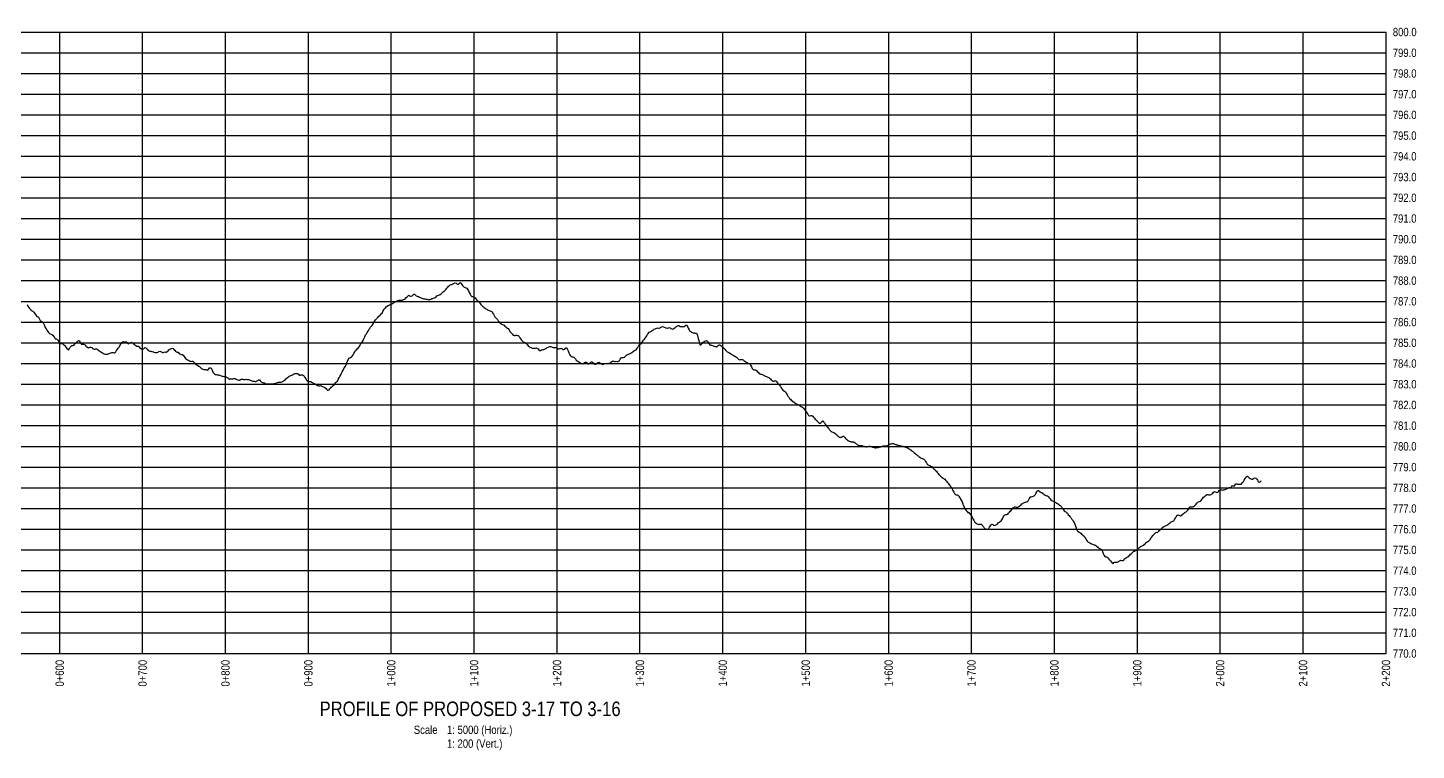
# Model space of a CAD drawing. Extents: x 487965 to 496519, y 6039746 to 6047500.
# Drawn here: x 494846 to 496519, y 6040550 to 6041421 of the extents above; entities that cross this region are included whole.
import ezdxf
from ezdxf.enums import TextEntityAlignment as Align

# ---------------------------------------------------------------- set-up
doc = ezdxf.new("R2010")
doc.units = 0
doc.header["$LTSCALE"] = 5
for name, color, linetype in [('DETAIL-T', 7, 'Continuous'), ('L-DETAIL-T', 3, 'Continuous'), ('P-CROSSINGS-GRID', 8, 'Continuous'), ('P-CROSSINGS-LINE', 3, 'Continuous'), ('S-T7', 7, 'Continuous')]:
    doc.layers.add(name, color=color, linetype=linetype)
doc.styles.add('140', font='ARIALN.TTF', dxfattribs={"height": 15})
doc.styles.add('80', font='ARIALN.TTF', dxfattribs={"height": 10})
doc.styles.add('80L', font='ARIALN.TTF', dxfattribs={"height": 10})

msp = doc.modelspace()

# ---------------------------------------------------------------- linework, layer by layer
at = {"layer": 'P-CROSSINGS-GRID', "color": 8}
for p, q in [((494284.769, 6041415.615), (496482.671, 6041415.615)), ((494884.197, 6040666.331), (494884.197, 6041415.615)), ((494984.102, 6040666.331), (494984.102, 6041415.615)), ((495084.006, 6040666.331), (495084.006, 6041415.615)), ((495183.911, 6040666.331), (495183.911, 6041415.615)), ((495283.815, 6040666.331), (495283.815, 6041415.615)), ((495383.72, 6040666.331), (495383.72, 6041415.615)), ((495483.625, 6040666.331), (495483.625, 6041415.615)), ((495583.529, 6040666.331), (495583.529, 6041415.615)), ((495683.434, 6040666.331), (495683.434, 6041415.615)), ((495783.339, 6040666.331), (495783.339, 6041415.615)), ((495883.243, 6040666.331), (495883.243, 6041415.615)), ((495983.148, 6040666.331), (495983.148, 6041415.615)), ((496083.052, 6040666.331), (496083.052, 6041415.615)), ((496182.957, 6040666.331), (496182.957, 6041415.615)), ((496282.862, 6040666.331), (496282.862, 6041415.615)), ((496382.766, 6040666.331), (496382.766, 6041415.615)), ((496482.671, 6040666.331), (496482.671, 6041415.615)), ((494284.769, 6041390.639), (496482.671, 6041390.639)), ((494284.769, 6041365.663), (496482.671, 6041365.663)), ((494284.769, 6041340.687), (496482.671, 6041340.687)), ((494284.769, 6041315.711), (496482.671, 6041315.711)), ((494284.769, 6041290.735), (496482.671, 6041290.735)), ((494284.769, 6041265.758), (496482.671, 6041265.758)), ((494284.769, 6041240.782), (496482.671, 6041240.782)), ((494284.769, 6041215.806), (496482.671, 6041215.806)), ((494284.769, 6041190.83), (496482.671, 6041190.83)), ((494284.769, 6041165.854), (496482.671, 6041165.854)), ((494284.769, 6041140.878), (496482.671, 6041140.878)), ((494284.769, 6041115.901), (496482.671, 6041115.901)), ((494284.769, 6041090.925), (496482.671, 6041090.925)), ((494284.769, 6041065.949), (496482.671, 6041065.949)), ((494284.769, 6041040.973), (496482.671, 6041040.973)), ((494284.769, 6041015.997), (496482.671, 6041015.997)), ((494284.769, 6040991.021), (496482.671, 6040991.021)), ((494284.769, 6040966.045), (496482.671, 6040966.045)), ((494284.769, 6040941.068), (496482.671, 6040941.068)), ((494284.769, 6040916.092), (496482.671, 6040916.092)), ((494284.769, 6040891.116), (496482.671, 6040891.116)), ((494284.769, 6040866.14), (496482.671, 6040866.14)), ((494284.769, 6040841.164), (496482.671, 6040841.164)), ((494284.769, 6040816.188), (496482.671, 6040816.188)), ((494284.769, 6040791.211), (496482.671, 6040791.211)), ((494284.769, 6040766.235), (496482.671, 6040766.235)), ((494284.769, 6040741.259), (496482.671, 6040741.259)), ((494284.769, 6040716.283), (496482.671, 6040716.283)), ((494284.769, 6040691.307), (496482.671, 6040691.307)), ((494284.769, 6040666.331), (496482.671, 6040666.331))]:
    msp.add_line(p, q, dxfattribs=at)
at = {"layer": 'P-CROSSINGS-LINE', "color": 3, "flags": 128}
msp.add_lwpolyline([(494844.769, 6041087.217), (494845.769, 6041085.282), (494846.769, 6041083.346), (494847.769, 6041082.152), (494848.769, 6041081.216), (494849.769, 6041080.281), (494850.769, 6041079.345), (494851.769, 6041078.966), (494852.769, 6041078.022), (494853.769, 6041076.588), (494854.769, 6041075.154), (494855.769, 6041073.673), (494856.769, 6041072.777), (494857.769, 6041072.28), (494858.769, 6041071.782), (494859.769, 6041069.431), (494860.769, 6041067.845), (494861.769, 6041067.219), (494862.769, 6041066.592), (494863.769, 6041065.781), (494864.769, 6041064.021), (494865.769, 6041061.646), (494866.769, 6041059.272), (494867.769, 6041057.64), (494868.769, 6041056.193), (494869.769, 6041054.694), (494870.769, 6041053.195), (494871.769, 6041052.345), (494872.769, 6041051.829), (494873.769, 6041051.393), (494874.769, 6041050.956), (494875.769, 6041050.148), (494876.769, 6041048.818), (494877.769, 6041047.195), (494878.769, 6041045.572), (494879.769, 6041045.757), (494880.769, 6041045.367), (494881.769, 6041044.059), (494882.769, 6041042.751), (494883.769, 6041041.073), (494884.769, 6041040.247), (494885.769, 6041040.186), (494886.769, 6041040.126), (494887.769, 6041039.695), (494888.769, 6041038.926), (494889.769, 6041037.991), (494890.769, 6041037.057), (494891.769, 6041035.427), (494892.769, 6041034.07), (494893.769, 6041033.134), (494894.769, 6041032.199), (494895.769, 6041034.09), (494896.769, 6041035.878), (494897.769, 6041036.758), (494898.769, 6041037.637), (494899.769, 6041037.543), (494900.769, 6041037.918), (494901.769, 6041038.982), (494902.769, 6041040.047), (494903.769, 6041040.648), (494904.769, 6041041.487), (494905.769, 6041042.676), (494906.769, 6041043.865), (494907.769, 6041043.199), (494908.769, 6041041.789), (494909.769, 6041040.291), (494910.769, 6041038.792), (494911.769, 6041039.101), (494912.769, 6041039.29), (494913.769, 6041038.794), (494914.769, 6041038.297), (494915.769, 6041037.059), (494916.769, 6041036.046), (494917.769, 6041035.485), (494918.769, 6041034.925), (494919.769, 6041035.384), (494920.769, 6041035.721), (494921.769, 6041035.599), (494922.769, 6041035.478), (494923.769, 6041034.383), (494924.769, 6041033.579), (494925.769, 6041033.393), (494926.769, 6041033.207), (494927.769, 6041033.624), (494928.769, 6041033.565), (494929.769, 6041032.819), (494930.769, 6041032.072), (494931.769, 6041031.372), (494932.769, 6041030.657), (494933.769, 6041029.911), (494934.769, 6041029.165), (494935.769, 6041028.696), (494936.769, 6041028.234), (494937.769, 6041027.675), (494938.769, 6041027.117), (494939.769, 6041027.069), (494940.769, 6041027.228), (494941.769, 6041027.419), (494942.769, 6041027.61), (494943.769, 6041027.987), (494944.769, 6041028.428), (494945.769, 6041028.87), (494946.769, 6041029.311), (494947.769, 6041029.243), (494948.769, 6041029.055), (494949.769, 6041028.934), (494950.769, 6041028.813), (494951.769, 6041030.174), (494952.769, 6041031.791), (494953.769, 6041033.108), (494954.769, 6041034.426), (494955.769, 6041035.789), (494956.769, 6041037.398), (494957.769, 6041039.277), (494958.769, 6041041.155), (494959.769, 6041041.922), (494960.769, 6041042.301), (494961.769, 6041042.656), (494962.769, 6041042.284), (494963.769, 6041042.375), (494964.769, 6041042.012), (494965.769, 6041040.892), (494966.769, 6041039.772), (494967.769, 6041040.18), (494968.769, 6041040.874), (494969.769, 6041041.254), (494970.769, 6041041.635), (494971.769, 6041040.856), (494972.769, 6041039.92), (494973.769, 6041039.3), (494974.769, 6041038.68), (494975.769, 6041037.642), (494976.769, 6041036.945), (494977.769, 6041036.885), (494978.769, 6041036.826), (494979.769, 6041036.071), (494980.769, 6041035.074), (494981.769, 6041034.077), (494982.769, 6041033.08), (494983.769, 6041033.103), (494984.769, 6041033.664), (494985.769, 6041034.479), (494986.769, 6041035.294), (494987.769, 6041034.951), (494988.769, 6041034.022), (494989.769, 6041032.838), (494990.769, 6041031.653), (494991.769, 6041031.257), (494992.769, 6041031.058), (494993.769, 6041030.749), (494994.769, 6041030.44), (494995.769, 6041030.316), (494996.769, 6041030.106), (494997.769, 6041029.672), (494998.769, 6041029.238), (494999.769, 6041029.129), (495000.769, 6041029.208), (495001.769, 6041029.399), (495002.769, 6041029.59), (495003.769, 6041030.43), (495004.769, 6041030.884), (495005.769, 6041030.39), (495006.769, 6041029.896), (495007.769, 6041029.355), (495008.769, 6041029.185), (495009.769, 6041029.627), (495010.769, 6041030.068), (495011.769, 6041029.676), (495012.769, 6041029.588), (495013.769, 6041030.465), (495014.769, 6041031.342), (495015.769, 6041032.451), (495016.769, 6041033.36), (495017.769, 6041033.801), (495018.769, 6041034.242), (495019.769, 6041034.312), (495020.769, 6041033.906), (495021.769, 6041032.911), (495022.769, 6041031.915), (495023.769, 6041030.734), (495024.769, 6041029.875), (495025.769, 6041029.691), (495026.769, 6041029.506), (495027.769, 6041028.627), (495028.769, 6041027.773), (495029.769, 6041027.4), (495030.769, 6041027.027), (495031.769, 6041026.793), (495032.769, 6041026.146), (495033.769, 6041024.649), (495034.769, 6041023.153), (495035.769, 6041022.074), (495036.769, 6041021.27), (495037.769, 6041020.711), (495038.769, 6041020.152), (495039.769, 6041019.408), (495040.769, 6041018.833), (495041.769, 6041018.71), (495042.769, 6041018.587), (495043.769, 6041018.789), (495044.769, 6041018.685), (495045.769, 6041017.752), (495046.769, 6041016.819), (495047.769, 6041015.515), (495048.769, 6041014.411), (495049.769, 6041013.976), (495050.769, 6041013.542), (495051.769, 6041012.968), (495052.769, 6041012.224), (495053.769, 6041011.227), (495054.769, 6041010.23), (495055.769, 6041009.511), (495056.769, 6041009.049), (495057.769, 6041008.926), (495058.769, 6041008.804), (495059.769, 6041008.635), (495060.769, 6041008.45), (495061.769, 6041008.265), (495062.769, 6041008.08), (495063.769, 6041009.517), (495064.769, 6041010.848), (495065.769, 6041010.666), (495066.769, 6041010.485), (495067.769, 6041008.079), (495068.769, 6041005.537), (495069.769, 6041004.477), (495070.769, 6041003.417), (495071.769, 6041002.867), (495072.769, 6041002.568), (495073.769, 6041002.446), (495074.769, 6041002.323), (495075.769, 6041002.247), (495076.769, 6041002.078), (495077.769, 6041001.644), (495078.769, 6041001.209), (495079.769, 6041000.867), (495080.769, 6041000.61), (495081.769, 6041000.488), (495082.769, 6041000.365), (495083.769, 6041000.15), (495084.769, 6040999.798), (495085.769, 6040999.176), (495086.769, 6040998.555), (495087.769, 6040997.794), (495088.769, 6040997.24), (495089.769, 6040997.367), (495090.769, 6040997.493), (495091.769, 6040997.574), (495092.769, 6040997.671), (495093.769, 6040997.861), (495094.769, 6040998.05), (495095.769, 6040997.729), (495096.769, 6040997.231), (495097.769, 6040996.732), (495098.769, 6040996.234), (495099.769, 6040996.014), (495100.769, 6040996.034), (495101.769, 6040996.473), (495102.769, 6040996.911), (495103.769, 6040997.025), (495104.769, 6040996.979), (495105.769, 6040996.792), (495106.769, 6040996.606), (495107.769, 6040996.79), (495108.769, 6040996.996), (495109.769, 6040996.873), (495110.769, 6040996.75), (495111.769, 6040996.534), (495112.769, 6040996.256), (495113.769, 6040995.882), (495114.769, 6040995.509), (495115.769, 6040995.136), (495116.769, 6040994.851), (495117.769, 6040994.852), (495118.769, 6040994.853), (495119.769, 6040994.484), (495120.769, 6040994.256), (495121.769, 6040994.943), (495122.769, 6040995.63), (495123.769, 6040996.132), (495124.769, 6040996.221), (495125.769, 6040995.098), (495126.769, 6040993.975), (495127.769, 6040993.408), (495128.769, 6040993.062), (495129.769, 6040992.813), (495130.769, 6040992.565), (495131.769, 6040992.039), (495132.769, 6040991.547), (495133.769, 6040991.548), (495134.769, 6040991.549), (495135.769, 6040991.457), (495136.769, 6040991.371), (495137.769, 6040991.434), (495138.769, 6040991.497), (495139.769, 6040991.422), (495140.769, 6040991.36), (495141.769, 6040991.547), (495142.769, 6040991.735), (495143.769, 6040992.016), (495144.769, 6040992.34), (495145.769, 6040992.715), (495146.769, 6040993.09), (495147.769, 6040993.419), (495148.769, 6040993.649), (495149.769, 6040993.524), (495150.769, 6040993.4), (495151.769, 6040993.831), (495152.769, 6040994.457), (495153.769, 6040994.989), (495154.769, 6040995.301), (495155.769, 6040996.263), (495156.769, 6040997.395), (495157.769, 6040998.27), (495158.769, 6040999.146), (495159.769, 6041000.021), (495160.769, 6041000.822), (495161.769, 6041001.261), (495162.769, 6041001.7), (495163.769, 6041001.999), (495164.769, 6041002.323), (495165.769, 6041003.011), (495166.769, 6041003.699), (495167.769, 6041003.831), (495168.769, 6041003.78), (495169.769, 6041003.78), (495170.769, 6041003.781), (495171.769, 6041002.947), (495172.769, 6041002.006), (495173.769, 6041002.067), (495174.769, 6041002.129), (495175.769, 6041002.376), (495176.769, 6041002.501), (495177.769, 6041001.565), (495178.769, 6041000.628), (495179.769, 6040999.089), (495180.769, 6040997.384), (495181.769, 6040995.946), (495182.769, 6040994.509), (495183.769, 6040994.137), (495184.769, 6040994.137), (495185.769, 6040994.137), (495186.769, 6040994.137), (495187.769, 6040993.628), (495188.769, 6040992.949), (495189.769, 6040992.324), (495190.769, 6040991.699), (495191.769, 6040991.399), (495192.769, 6040991.14), (495193.769, 6040990.391), (495194.769, 6040989.642), (495195.769, 6040989.31), (495196.769, 6040989.154), (495197.769, 6040989.217), (495198.769, 6040989.28), (495199.769, 6040988.787), (495200.769, 6040988.136), (495201.769, 6040987.761), (495202.769, 6040987.386), (495203.769, 6040986.872), (495204.769, 6040986.235), (495205.769, 6040984.986), (495206.769, 6040983.737), (495207.769, 6040983.692), (495208.769, 6040984.159), (495209.769, 6040985.409), (495210.769, 6040986.659), (495211.769, 6040987.769), (495212.769, 6040988.807), (495213.769, 6040989.62), (495214.769, 6040990.433), (495215.769, 6040991.662), (495216.769, 6040992.991), (495217.769, 6040993.867), (495218.769, 6040994.743), (495219.769, 6040996.499), (495220.769, 6040998.551), (495221.769, 6041000.49), (495222.769, 6041002.428), (495223.769, 6041004.228), (495224.769, 6041006.004), (495225.769, 6041008.067), (495226.769, 6041010.131), (495227.769, 6041011.591), (495228.769, 6041012.932), (495229.769, 6041015.368), (495230.769, 6041017.805), (495231.769, 6041020.102), (495232.769, 6041022.229), (495233.769, 6041022.73), (495234.769, 6041023.232), (495235.769, 6041023.965), (495236.769, 6041024.835), (495237.769, 6041026.523), (495238.769, 6041028.21), (495239.769, 6041029.944), (495240.769, 6041031.647), (495241.769, 6041032.586), (495242.769, 6041033.525), (495243.769, 6041034.649), (495244.769, 6041035.86), (495245.769, 6041037.486), (495246.769, 6041039.112), (495247.769, 6041040.413), (495248.769, 6041041.643), (495249.769, 6041043.705), (495250.769, 6041045.766), (495251.769, 6041048.106), (495252.769, 6041050.502), (495253.769, 6041051.94), (495254.769, 6041053.379), (495255.769, 6041055.095), (495256.769, 6041056.896), (495257.769, 6041058.334), (495258.769, 6041059.773), (495259.769, 6041060.888), (495260.769, 6041061.917), (495261.769, 6041063.855), (495262.769, 6041065.792), (495263.769, 6041067.359), (495264.769, 6041068.786), (495265.769, 6041069.787), (495266.769, 6041070.788), (495267.769, 6041071.928), (495268.769, 6041073.11), (495269.769, 6041073.986), (495270.769, 6041074.862), (495271.769, 6041075.738), (495272.769, 6041076.631), (495273.769, 6041078.755), (495274.769, 6041080.88), (495275.769, 6041082.124), (495276.769, 6041083.062), (495277.769, 6041084.124), (495278.769, 6041085.185), (495279.769, 6041085.738), (495280.769, 6041086.112), (495281.769, 6041086.611), (495282.769, 6041087.11), (495283.769, 6041087.517), (495284.769, 6041087.891), (495285.769, 6041088.762), (495286.769, 6041089.636), (495287.769, 6041090.138), (495288.769, 6041090.512), (495289.769, 6041091.009), (495290.769, 6041091.506), (495291.769, 6041091.865), (495292.769, 6041092.176), (495293.769, 6041092.179), (495294.769, 6041092.178), (495295.769, 6041092.176), (495296.769, 6041092.175), (495297.769, 6041092.602), (495298.769, 6041093.037), (495299.769, 6041093.704), (495300.769, 6041094.452), (495301.769, 6041095.383), (495302.769, 6041096.318), (495303.769, 6041097.253), (495304.769, 6041098.189), (495305.769, 6041097.673), (495306.769, 6041097.111), (495307.769, 6041097.15), (495308.769, 6041097.4), (495309.769, 6041098.551), (495310.769, 6041099.737), (495311.769, 6041099.394), (495312.769, 6041098.517), (495313.769, 6041097.76), (495314.769, 6041097.009), (495315.769, 6041096.767), (495316.769, 6041096.702), (495317.769, 6041096.104), (495318.769, 6041095.478), (495319.769, 6041095.038), (495320.769, 6041094.662), (495321.769, 6041094.404), (495322.769, 6041094.152), (495323.769, 6041093.948), (495324.769, 6041093.759), (495325.769, 6041093.63), (495326.769, 6041093.504), (495327.769, 6041093.193), (495328.769, 6041092.816), (495329.769, 6041093.023), (495330.769, 6041093.271), (495331.769, 6041093.75), (495332.769, 6041094.311), (495333.769, 6041094.524), (495334.769, 6041094.71), (495335.769, 6041095.081), (495336.769, 6041095.517), (495337.769, 6041096.529), (495338.769, 6041097.589), (495339.769, 6041098.14), (495340.769, 6041098.512), (495341.769, 6041098.942), (495342.769, 6041099.377), (495343.769, 6041100.044), (495344.769, 6041100.791), (495345.769, 6041101.823), (495346.769, 6041102.883), (495347.769, 6041103.664), (495348.769, 6041104.349), (495349.769, 6041105.503), (495350.769, 6041107.001), (495351.769, 6041108.175), (495352.769, 6041109.236), (495353.769, 6041110.128), (495354.769, 6041111.002), (495355.769, 6041111.273), (495356.769, 6041111.334), (495357.769, 6041111.898), (495358.769, 6041112.52), (495359.769, 6041113.004), (495360.769, 6041113.439), (495361.769, 6041112.765), (495362.769, 6041111.952), (495363.769, 6041111.649), (495364.769, 6041111.523), (495365.769, 6041112.556), (495366.769, 6041113.741), (495367.769, 6041112.934), (495368.769, 6041111.432), (495369.769, 6041110.039), (495370.769, 6041108.661), (495371.769, 6041107.978), (495372.769, 6041107.538), (495373.769, 6041107.207), (495374.769, 6041106.892), (495375.769, 6041105.419), (495376.769, 6041103.541), (495377.769, 6041101.501), (495378.769, 6041099.436), (495379.769, 6041098.066), (495380.769, 6041096.938), (495381.769, 6041096.67), (495382.769, 6041096.541), (495383.769, 6041095.949), (495384.769, 6041095.195), (495385.769, 6041093.801), (495386.769, 6041092.298), (495387.769, 6041091.583), (495388.769, 6041091.143), (495389.769, 6041089.854), (495390.769, 6041088.415), (495391.769, 6041087.162), (495392.769, 6041085.973), (495393.769, 6041085.1), (495394.769, 6041084.285), (495395.769, 6041083.425), (495396.769, 6041082.548), (495397.769, 6041081.932), (495398.769, 6041081.367), (495399.769, 6041080.848), (495400.769, 6041080.346), (495401.769, 6041079.947), (495402.769, 6041079.57), (495403.769, 6041079.053), (495404.769, 6041078.489), (495405.769, 6041077.15), (495406.769, 6041075.648), (495407.769, 6041073.915), (495408.769, 6041072.101), (495409.769, 6041071.005), (495410.769, 6041070.066), (495411.769, 6041068.848), (495412.769, 6041067.533), (495413.769, 6041066.32), (495414.769, 6041065.13), (495415.769, 6041064.171), (495416.769, 6041063.294), (495417.769, 6041062.972), (495418.769, 6041062.781), (495419.769, 6041062.034), (495420.769, 6041061.092), (495421.769, 6041060.151), (495422.769, 6041059.21), (495423.769, 6041058.593), (495424.769, 6041058.09), (495425.769, 6041056.44), (495426.769, 6041054.501), (495427.769, 6041053.349), (495428.769, 6041052.473), (495429.769, 6041051.398), (495430.769, 6041050.272), (495431.769, 6041049.932), (495432.769, 6041049.869), (495433.769, 6041049.952), (495434.769, 6041050.076), (495435.769, 6041049.922), (495436.769, 6041049.67), (495437.769, 6041048.443), (495438.769, 6041046.943), (495439.769, 6041045.49), (495440.769, 6041044.053), (495441.769, 6041043.003), (495442.769, 6041042.065), (495443.769, 6041041.682), (495444.769, 6041041.495), (495445.769, 6041040.682), (495446.769, 6041039.683), (495447.769, 6041038.452), (495448.769, 6041037.14), (495449.769, 6041036.305), (495450.769, 6041035.618), (495451.769, 6041035.208), (495452.769, 6041034.896), (495453.769, 6041034.63), (495454.769, 6041034.38), (495455.769, 6041034.361), (495456.769, 6041034.423), (495457.769, 6041034.58), (495458.769, 6041034.767), (495459.769, 6041034.259), (495460.769, 6041033.509), (495461.769, 6041032.618), (495462.769, 6041031.681), (495463.769, 6041031.854), (495464.769, 6041032.416), (495465.769, 6041032.654), (495466.769, 6041032.78), (495467.769, 6041033.044), (495468.769, 6041033.357), (495469.769, 6041033.946), (495470.769, 6041034.633), (495471.769, 6041035.228), (495472.769, 6041035.791), (495473.769, 6041036.171), (495474.769, 6041036.483), (495475.769, 6041036.379), (495476.769, 6041036.13), (495477.769, 6041035.744), (495478.769, 6041035.307), (495479.769, 6041035.194), (495480.769, 6041035.195), (495481.769, 6041035.195), (495482.769, 6041035.196), (495483.769, 6041034.594), (495484.769, 6041033.782), (495485.769, 6041033.728), (495486.769, 6041033.977), (495487.769, 6041034.18), (495488.769, 6041034.366), (495489.769, 6041033.801), (495490.769, 6041032.927), (495491.769, 6041033.025), (495492.769, 6041033.463), (495493.769, 6041034.296), (495494.769, 6041035.296), (495495.769, 6041033.656), (495496.769, 6041031.093), (495497.769, 6041028.748), (495498.769, 6041026.497), (495499.769, 6041025.265), (495500.769, 6041024.389), (495501.769, 6041024.117), (495502.769, 6041024.115), (495503.769, 6041023.604), (495504.769, 6041022.915), (495505.769, 6041021.669), (495506.769, 6041020.168), (495507.769, 6041019.362), (495508.769, 6041018.799), (495509.769, 6041018.108), (495510.769, 6041017.357), (495511.769, 6041016.838), (495512.769, 6041016.4), (495513.769, 6041015.962), (495514.769, 6041015.524), (495515.769, 6041016.244), (495516.769, 6041017.368), (495517.769, 6041017.658), (495518.769, 6041017.534), (495519.769, 6041016.623), (495520.769, 6041015.437), (495521.769, 6041015.492), (495522.769, 6041016.178), (495523.769, 6041017.05), (495524.769, 6041017.986), (495525.769, 6041017.856), (495526.769, 6041017.169), (495527.769, 6041016.204), (495528.769, 6041015.143), (495529.769, 6041015.057), (495530.769, 6041015.493), (495531.769, 6041016.3), (495532.769, 6041017.236), (495533.769, 6041017.447), (495534.769, 6041017.26), (495535.769, 6041016.471), (495536.769, 6041015.471), (495537.769, 6041014.991), (495538.769, 6041014.803), (495539.769, 6041015.263), (495540.769, 6041015.95), (495541.769, 6041016.054), (495542.769, 6041016.052), (495543.769, 6041016.142), (495544.769, 6041016.265), (495545.769, 6041016.114), (495546.769, 6041015.8), (495547.769, 6041016.597), (495548.769, 6041017.784), (495549.769, 6041018.542), (495550.769, 6041019.042), (495551.769, 6041018.848), (495552.769, 6041018.41), (495553.769, 6041018.397), (495554.769, 6041018.645), (495555.769, 6041018.524), (495556.769, 6041018.272), (495557.769, 6041018.747), (495558.769, 6041019.682), (495559.769, 6041021.126), (495560.769, 6041022.748), (495561.769, 6041023.273), (495562.769, 6041023.085), (495563.769, 6041023.268), (495564.769, 6041023.58), (495565.769, 6041024.492), (495566.769, 6041025.803), (495567.769, 6041026.511), (495568.769, 6041027.01), (495569.769, 6041027.323), (495570.769, 6041027.509), (495571.769, 6041028.066), (495572.769, 6041028.752), (495573.769, 6041029.401), (495574.769, 6041030.025), (495575.769, 6041030.741), (495576.769, 6041031.49), (495577.769, 6041031.984), (495578.769, 6041032.296), (495579.769, 6041033.673), (495580.769, 6041035.423), (495581.769, 6041036.992), (495582.769, 6041038.43), (495583.769, 6041039.219), (495584.769, 6041039.781), (495585.769, 6041041.093), (495586.769, 6041042.966), (495587.769, 6041044.284), (495588.769, 6041045.407), (495589.769, 6041046.636), (495590.769, 6041047.946), (495591.769, 6041049.488), (495592.769, 6041051.11), (495593.769, 6041052.453), (495594.769, 6041053.577), (495595.769, 6041054.238), (495596.769, 6041054.736), (495597.769, 6041055.374), (495598.769, 6041056.122), (495599.769, 6041056.777), (495600.769, 6041057.4), (495601.769, 6041057.92), (495602.769, 6041058.356), (495603.769, 6041058.607), (495604.769, 6041058.793), (495605.769, 6041058.775), (495606.769, 6041058.587), (495607.769, 6041059.046), (495608.769, 6041059.732), (495609.769, 6041060.217), (495610.769, 6041060.529), (495611.769, 6041060.239), (495612.769, 6041059.738), (495613.769, 6041059.271), (495614.769, 6041058.833), (495615.769, 6041058.719), (495616.769, 6041058.718), (495617.769, 6041058.882), (495618.769, 6041059.194), (495619.769, 6041058.858), (495620.769, 6041058.294), (495621.769, 6041057.796), (495622.769, 6041057.357), (495623.769, 6041057.752), (495624.769, 6041058.438), (495625.769, 6041059.253), (495626.769, 6041060.188), (495627.769, 6041060.893), (495628.769, 6041061.517), (495629.769, 6041061.726), (495630.276, 6041061.631), (495630.769, 6041061.477), (495631.769, 6041060.774), (495632.769, 6041060.465), (495633.769, 6041060.464), (495634.769, 6041060.463), (495635.769, 6041060.28), (495636.769, 6041060.674), (495637.769, 6041061.36), (495638.769, 6041062.046), (495639.769, 6041062.271), (495640.769, 6041060.703), (495641.769, 6041058.638), (495642.769, 6041056.572), (495643.769, 6041055.036), (495644.769, 6041054.397), (495645.769, 6041053.896), (495646.769, 6041053.394), (495647.769, 6041053.019), (495648.769, 6041052.859), (495649.769, 6041052.734), (495650.769, 6041052.608), (495651.769, 6041052.482), (495652.769, 6041049.771), (495653.769, 6041046.082), (495654.769, 6041042.394), (495655.769, 6041038.673), (495656.769, 6041038.415), (495657.769, 6041039.476), (495658.769, 6041040.537), (495659.769, 6041041.859), (495660.769, 6041042.605), (495661.769, 6041043.042), (495662.769, 6041043.479), (495663.769, 6041043.818), (495664.769, 6041042.797), (495665.769, 6041041.297), (495666.769, 6041039.797), (495667.769, 6041038.462), (495668.769, 6041038.046), (495669.769, 6041037.92), (495670.769, 6041037.795), (495671.769, 6041037.301), (495672.769, 6041036.895), (495673.769, 6041036.644), (495674.769, 6041036.394), (495675.769, 6041036.211), (495676.769, 6041036.765), (495677.769, 6041037.577), (495678.769, 6041038.388), (495679.769, 6041038.549), (495680.769, 6041037.763), (495681.769, 6041036.823), (495682.769, 6041035.882), (495683.769, 6041035.462), (495684.769, 6041034.554), (495685.769, 6041033.303), (495686.769, 6041032.052), (495687.769, 6041030.976), (495688.769, 6041030.128), (495689.769, 6041029.592), (495690.769, 6041029.091), (495691.769, 6041028.59), (495692.769, 6041027.907), (495693.769, 6041027.156), (495694.769, 6041026.405), (495695.769, 6041026.01), (495696.769, 6041025.567), (495697.769, 6041025.004), (495698.769, 6041024.441), (495699.769, 6041023.626), (495700.769, 6041022.625), (495701.769, 6041021.624), (495702.769, 6041020.624), (495703.769, 6041020.605), (495704.769, 6041020.841), (495705.769, 6041020.905), (495706.769, 6041020.969), (495707.769, 6041020.224), (495708.769, 6041019.41), (495709.769, 6041018.784), (495710.769, 6041018.158), (495711.769, 6041017.57), (495712.769, 6041017.007), (495713.769, 6041016.444), (495714.769, 6041015.882), (495715.769, 6041015.394), (495716.769, 6041013.912), (495717.769, 6041012.037), (495718.769, 6041010.161), (495719.769, 6041008.74), (495720.769, 6041008.387), (495721.769, 6041008.325), (495722.769, 6041008.264), (495723.769, 6041007.516), (495724.769, 6041006.418), (495725.769, 6041005.354), (495726.769, 6041004.291), (495727.769, 6041003.381), (495728.769, 6041003.067), (495729.769, 6041002.942), (495730.769, 6041002.817), (495731.769, 6041002.497), (495732.769, 6041001.923), (495733.769, 6041001.297), (495734.769, 6041000.67), (495735.769, 6041000.319), (495736.769, 6040999.95), (495737.769, 6040999.512), (495738.769, 6040999.074), (495739.769, 6040998.32), (495740.769, 6040997.336), (495741.769, 6040996.335), (495742.769, 6040995.335), (495743.769, 6040994.693), (495744.769, 6040994.754), (495745.769, 6040995.004), (495746.769, 6040995.253), (495747.769, 6040994.497), (495748.769, 6040993.182), (495749.769, 6040991.867), (495750.769, 6040990.553), (495751.769, 6040989.807), (495752.769, 6040988.461), (495753.769, 6040986.772), (495754.769, 6040985.083), (495755.769, 6040983.886), (495756.769, 6040983.13), (495757.769, 6040982.442), (495758.769, 6040981.755), (495759.769, 6040980.076), (495760.769, 6040978.34), (495761.769, 6040976.775), (495762.769, 6040975.21), (495763.769, 6040973.979), (495764.769, 6040972.914), (495765.769, 6040971.85), (495766.769, 6040970.786), (495767.769, 6040969.932), (495768.769, 6040969.635), (495769.769, 6040969.024), (495770.769, 6040968.274), (495771.769, 6040967.523), (495772.769, 6040967), (495773.769, 6040966.562), (495774.769, 6040966.124), (495775.769, 6040965.43), (495776.769, 6040964.799), (495777.769, 6040964.236), (495778.769, 6040963.673), (495779.769, 6040963.066), (495780.769, 6040961.942), (495781.769, 6040960.628), (495782.769, 6040959.315), (495783.769, 6040957.871), (495784.769, 6040956.37), (495785.769, 6040954.869), (495786.769, 6040953.368), (495787.769, 6040952.962), (495788.769, 6040953.071), (495789.769, 6040953.197), (495790.623, 6040953.305), (495790.769, 6040953.322), (495791.769, 6040952.4), (495792.769, 6040951.214), (495793.588, 6040950.299), (495793.769, 6040950.1), (495794.769, 6040949.002), (495795.769, 6040947.977), (495796.554, 6040947.146), (495796.769, 6040946.912), (495797.769, 6040945.826), (495798.769, 6040944.74), (495799.52, 6040943.938), (495799.769, 6040943.7), (495800.769, 6040944.079), (495801.769, 6040944.99), (495802.485, 6040945.642), (495802.769, 6040945.903), (495803.769, 6040946.824), (495804.769, 6040945.827), (495805.451, 6040944.841), (495805.769, 6040944.368), (495806.769, 6040942.799), (495807.769, 6040941.229), (495808.417, 6040940.363), (495808.769, 6040939.947), (495809.769, 6040938.692), (495810.769, 6040937.437), (495811.382, 6040936.667), (495811.769, 6040936.194), (495812.769, 6040935.079), (495813.769, 6040934.178), (495814.348, 6040933.944), (495814.769, 6040933.776), (495815.769, 6040933.378), (495816.769, 6040932.858), (495817.314, 6040932.508), (495817.769, 6040932.219), (495818.769, 6040931.585), (495819.769, 6040930.686), (495820.279, 6040930.202), (495820.769, 6040929.771), (495821.769, 6040928.906), (495822.769, 6040928.041), (495823.245, 6040927.63), (495823.769, 6040927.188), (495824.769, 6040926.621), (495825.769, 6040927.108), (495826.21, 6040927.323), (495826.769, 6040927.603), (495827.769, 6040928.103), (495828.769, 6040928.603), (495829.176, 6040928.142), (495829.769, 6040927.441), (495830.769, 6040926.259), (495831.769, 6040925.194), (495832.142, 6040924.848), (495832.769, 6040924.276), (495833.769, 6040923.566), (495834.769, 6040922.942), (495835.107, 6040922.732), (495835.769, 6040922.368), (495836.769, 6040922.111), (495837.769, 6040921.833), (495838.073, 6040921.738), (495838.769, 6040921.543), (495839.769, 6040921.451), (495840.769, 6040921.38), (495841.039, 6040921.361), (495841.769, 6040921.323), (495842.769, 6040920.449), (495843.769, 6040919.505), (495844.004, 6040919.283), (495844.769, 6040918.586), (495845.769, 6040917.862), (495846.769, 6040917.381), (495846.97, 6040917.35), (495847.769, 6040917.255), (495848.769, 6040917.196), (495849.769, 6040917.192), (495849.936, 6040917.191), (495850.769, 6040917.207), (495851.769, 6040916.895), (495852.769, 6040916.487), (495852.901, 6040916.438), (495853.769, 6040916.17), (495854.769, 6040915.862), (495855.867, 6040915.581), (495856.769, 6040915.704), (495857.769, 6040915.841), (495858.832, 6040915.987), (495859.769, 6040916.14), (495860.769, 6040916.147), (495861.798, 6040915.734), (495862.769, 6040915.405), (495863.769, 6040915.18), (495864.764, 6040914.957), (495865.769, 6040914.704), (495866.769, 6040914.346), (495867.729, 6040914.422), (495868.769, 6040914.531), (495869.769, 6040914.636), (495870.695, 6040914.733), (495871.769, 6040915.032), (495872.769, 6040915.348), (495873.661, 6040915.63), (495873.769, 6040915.667), (495874.769, 6040916.005), (495875.769, 6040916.343), (495876.626, 6040916.561), (495876.769, 6040916.568), (495877.769, 6040916.621), (495878.769, 6040916.692), (495879.592, 6040916.772), (495879.769, 6040916.795), (495880.769, 6040916.923), (495881.769, 6040917.051), (495882.558, 6040917.472), (495882.769, 6040917.672), (495883.769, 6040918.618), (495884.769, 6040918.858), (495885.523, 6040919.006), (495885.769, 6040919.051), (495886.769, 6040919.236), (495887.769, 6040919.421), (495888.489, 6040919.537), (495888.769, 6040919.564), (495889.769, 6040919.283), (495890.769, 6040918.84), (495891.454, 6040918.536), (495891.769, 6040918.39), (495892.769, 6040918.053), (495893.769, 6040917.753), (495894.42, 6040917.573), (495894.769, 6040917.49), (495895.769, 6040917.219), (495896.769, 6040916.945), (495897.386, 6040916.777), (495897.769, 6040916.677), (495898.769, 6040916.417), (495899.769, 6040916.237), (495900.351, 6040916.146), (495900.769, 6040916.087), (495901.769, 6040915.945), (495902.769, 6040915.551), (495903.317, 6040915.291), (495903.769, 6040915.094), (495904.769, 6040914.757), (495905.769, 6040914.42), (495906.283, 6040914.247), (495906.769, 6040913.877), (495907.769, 6040913.064), (495908.769, 6040912.365), (495909.248, 6040912.106), (495909.769, 6040911.818), (495910.769, 6040911.067), (495911.769, 6040910.255), (495912.214, 6040909.894), (495912.769, 6040909.444), (495913.769, 6040908.635), (495914.769, 6040907.825), (495915.18, 6040907.493), (495915.769, 6040907.022), (495916.769, 6040906.277), (495917.769, 6040905.451), (495918.145, 6040905.107), (495918.769, 6040904.539), (495919.769, 6040903.734), (495920.769, 6040903.043), (495921.111, 6040902.808), (495921.769, 6040902.385), (495922.769, 6040901.977), (495923.769, 6040901.551), (495924.077, 6040901.415), (495924.769, 6040901.104), (495925.769, 6040900.655), (495926.769, 6040899.255), (495927.042, 6040898.827), (495927.769, 6040897.676), (495928.769, 6040896.094), (495929.769, 6040894.511), (495930.008, 6040894.28), (495930.769, 6040893.799), (495931.769, 6040893.434), (495932.769, 6040893.117), (495932.973, 6040893.052), (495933.769, 6040892.799), (495934.769, 6040891.98), (495935.769, 6040890.649), (495935.939, 6040890.5), (495936.769, 6040889.786), (495937.769, 6040888.927), (495938.769, 6040888.026), (495938.905, 6040887.893), (495939.769, 6040887.059), (495940.769, 6040886.094), (495941.769, 6040884.83), (495941.87, 6040884.694), (495942.769, 6040883.527), (495943.769, 6040882.364), (495944.836, 6040881.123), (495945.769, 6040880.041), (495946.769, 6040879.337), (495947.802, 6040878.592), (495948.769, 6040877.918), (495949.769, 6040877.222), (495950.767, 6040876.514), (495951.769, 6040875.324), (495952.769, 6040874.136), (495953.733, 6040872.992), (495954.769, 6040871.744), (495955.769, 6040870.431), (495956.699, 6040869.211), (495957.769, 6040867.804), (495958.769, 6040866.624), (495959.664, 6040864.84), (495959.769, 6040864.643), (495960.769, 6040862.77), (495961.769, 6040860.897), (495962.63, 6040859.285), (495962.769, 6040859.074), (495963.769, 6040857.992), (495964.769, 6040857.747), (495965.595, 6040857.544), (495965.769, 6040857.507), (495966.769, 6040857.185), (495967.769, 6040855.893), (495968.561, 6040854.675), (495968.769, 6040854.358), (495969.769, 6040852.836), (495969.958, 6040852.549), (495970.769, 6040851.26), (495971.769, 6040849.13), (495972.769, 6040846.567), (495973.769, 6040844.005), (495974.769, 6040841.512), (495975.769, 6040839.891), (495976.769, 6040838.64), (495977.769, 6040837.389), (495978.769, 6040836.381), (495979.769, 6040836.325), (495980.769, 6040835.077), (495981.769, 6040833.83), (495982.769, 6040832.485), (495983.769, 6040830.531), (495984.769, 6040828.783), (495985.769, 6040827.035), (495986.769, 6040825.287), (495987.769, 6040824.035), (495988.769, 6040823.409), (495989.769, 6040822.784), (495990.769, 6040822.194), (495991.769, 6040822.072), (495992.769, 6040822.196), (495993.769, 6040822.321), (495994.769, 6040822.341), (495995.769, 6040821.287), (495996.769, 6040819.913), (495997.769, 6040818.538), (495998.769, 6040817.219), (495999.769, 6040816.661), (496000.769, 6040816.535), (496001.769, 6040816.409), (496002.769, 6040816.352), (496003.769, 6040817.215), (496004.769, 6040818.587), (496005.769, 6040819.96), (496006.769, 6040821.36), (496007.769, 6040822.139), (496008.769, 6040821.703), (496009.769, 6040821.266), (496010.769, 6040820.85), (496011.769, 6040820.979), (496012.769, 6040821.666), (496013.769, 6040822.354), (496014.769, 6040823.096), (496015.769, 6040824.11), (496016.769, 6040824.86), (496017.769, 6040825.61), (496018.769, 6040826.374), (496019.769, 6040827.664), (496020.769, 6040829.6), (496021.769, 6040831.536), (496022.769, 6040833.305), (496023.769, 6040833.645), (496024.769, 6040833.832), (496025.769, 6040834.018), (496026.769, 6040834.343), (496027.769, 6040835.638), (496028.769, 6040836.7), (496029.769, 6040837.762), (496030.769, 6040838.825), (496031.769, 6040839.933), (496032.769, 6040841.12), (496033.769, 6040842.307), (496034.769, 6040843.334), (496035.769, 6040843.106), (496036.769, 6040842.917), (496037.769, 6040842.729), (496038.769, 6040842.589), (496039.769, 6040843.04), (496040.769, 6040843.851), (496041.769, 6040844.662), (496042.769, 6040845.542), (496043.769, 6040846.692), (496044.769, 6040847.316), (496045.769, 6040847.94), (496046.769, 6040848.53), (496047.769, 6040848.821), (496048.769, 6040849.071), (496049.769, 6040849.321), (496050.769, 6040849.723), (496051.769, 6040851.306), (496052.769, 6040852.805), (496053.769, 6040854.305), (496054.769, 6040855.597), (496055.769, 6040855.43), (496056.769, 6040855.678), (496057.769, 6040855.927), (496058.769, 6040856.28), (496059.769, 6040857.65), (496060.769, 6040859.398), (496061.769, 6040861.147), (496062.769, 6040862.735), (496063.769, 6040862.706), (496064.769, 6040861.955), (496065.769, 6040861.205), (496066.769, 6040860.573), (496067.769, 6040860.552), (496068.769, 6040859.803), (496069.769, 6040859.055), (496070.769, 6040858.223), (496071.769, 6040857.108), (496072.769, 6040856.857), (496073.769, 6040856.606), (496074.769, 6040856.286), (496075.769, 6040855.317), (496076.769, 6040854.129), (496077.769, 6040852.941), (496078.769, 6040851.775), (496079.769, 6040850.922), (496080.769, 6040850.421), (496081.769, 6040849.921), (496082.769, 6040849.385), (496083.769, 6040848.68), (496084.769, 6040848.241), (496085.769, 6040847.802), (496086.769, 6040847.335), (496087.769, 6040846.593), (496088.769, 6040845.717), (496089.769, 6040844.841), (496090.769, 6040843.937), (496091.769, 6040842.707), (496092.769, 6040841.207), (496093.769, 6040839.706), (496094.769, 6040838.296), (496095.769, 6040837.624), (496096.769, 6040836.998), (496097.769, 6040836.372), (496098.769, 6040835.58), (496099.769, 6040833.717), (496100.769, 6040832.59), (496101.769, 6040831.463), (496102.769, 6040830.301), (496103.769, 6040828.861), (496104.769, 6040827.421), (496105.769, 6040825.982), (496106.769, 6040824.459), (496107.769, 6040822.097), (496108.769, 6040819.221), (496109.769, 6040816.344), (496110.769, 6040813.746), (496111.769, 6040813.309), (496112.769, 6040812.683), (496113.769, 6040812.057), (496114.769, 6040811.39), (496115.769, 6040810.419), (496116.769, 6040809.543), (496117.769, 6040808.667), (496118.769, 6040807.701), (496119.769, 6040806.041), (496120.769, 6040804.477), (496121.769, 6040802.913), (496122.769, 6040801.405), (496123.769, 6040800.482), (496124.769, 6040800.042), (496125.769, 6040799.602), (496126.769, 6040799.149), (496127.769, 6040798.598), (496128.769, 6040798.096), (496129.769, 6040797.594), (496130.769, 6040797.175), (496131.769, 6040797.211), (496132.769, 6040796.46), (496133.769, 6040795.709), (496134.769, 6040794.882), (496135.769, 6040793.649), (496136.769, 6040793.209), (496137.769, 6040792.77), (496138.769, 6040792.337), (496139.769, 6040791.562), (496140.769, 6040789.188), (496141.769, 6040786.814), (496142.769, 6040784.516), (496143.769, 6040783.118), (496144.769, 6040782.929), (496145.769, 6040782.74), (496146.769, 6040782.433), (496147.769, 6040781.181), (496148.769, 6040779.93), (496149.769, 6040778.702), (496150.769, 6040777.952), (496151.769, 6040776.37), (496152.769, 6040775.556), (496153.685, 6040774.81), (496154.769, 6040776.078), (496155.769, 6040776.629), (496156.769, 6040776.564), (496157.769, 6040776.498), (496158.769, 6040776.499), (496159.769, 6040776.918), (496160.769, 6040777.54), (496161.769, 6040778.162), (496162.769, 6040778.691), (496163.769, 6040778.676), (496164.769, 6040778.611), (496165.769, 6040778.546), (496166.769, 6040778.808), (496167.769, 6040780.637), (496168.769, 6040781.319), (496169.769, 6040782.001), (496170.769, 6040782.599), (496171.769, 6040782.917), (496172.769, 6040783.976), (496173.769, 6040785.036), (496174.769, 6040786.048), (496175.769, 6040786.849), (496176.769, 6040787.846), (496177.769, 6040788.842), (496178.769, 6040789.708), (496179.769, 6040789.915), (496180.769, 6040790.413), (496181.769, 6040790.911), (496182.769, 6040791.549), (496183.769, 6040792.837), (496184.769, 6040793.646), (496185.769, 6040794.455), (496186.769, 6040795.198), (496187.769, 6040795.585), (496188.769, 6040796.019), (496189.769, 6040796.453), (496190.769, 6040796.999), (496191.769, 6040798.136), (496192.769, 6040799.132), (496193.769, 6040800.128), (496194.769, 6040801.04), (496195.769, 6040801.57), (496196.769, 6040802.38), (496197.769, 6040803.189), (496198.769, 6040804.214), (496199.769, 6040806.178), (496200.769, 6040807.361), (496201.769, 6040808.543), (496202.769, 6040809.697), (496203.769, 6040810.692), (496204.769, 6040811.686), (496205.769, 6040812.646), (496206.769, 6040812.203), (496207.769, 6040812.697), (496208.769, 6040813.822), (496209.769, 6040814.946), (496210.769, 6040816.005), (496211.769, 6040816.764), (496212.769, 6040817.702), (496213.769, 6040818.64), (496214.769, 6040819.53), (496215.769, 6040820.063), (496216.769, 6040820.374), (496217.769, 6040820.686), (496218.769, 6040821.082), (496219.769, 6040821.938), (496220.769, 6040822.75), (496221.769, 6040823.561), (496222.769, 6040824.392), (496223.769, 6040825.153), (496224.769, 6040825.526), (496225.769, 6040825.9), (496226.769, 6040826.394), (496227.769, 6040827.76), (496228.769, 6040829.509), (496229.769, 6040831.259), (496230.769, 6040832.915), (496231.769, 6040833.548), (496232.769, 6040833.169), (496233.769, 6040832.791), (496234.769, 6040832.403), (496235.769, 6040832.422), (496236.769, 6040833.359), (496237.769, 6040834.295), (496238.769, 6040835.231), (496239.769, 6040836.061), (496240.769, 6040836.685), (496241.769, 6040837.308), (496242.769, 6040837.979), (496243.769, 6040839.09), (496244.769, 6040840.526), (496245.769, 6040841.963), (496246.769, 6040843.213), (496247.769, 6040843.333), (496248.769, 6040843.332), (496249.769, 6040843.331), (496250.769, 6040843.423), (496251.769, 6040844.23), (496252.769, 6040845.355), (496253.769, 6040846.48), (496254.769, 6040847.689), (496255.769, 6040848.886), (496256.769, 6040849.259), (496257.769, 6040849.631), (496258.769, 6040849.994), (496259.769, 6040850.733), (496260.769, 6040852.171), (496261.769, 6040853.608), (496262.769, 6040854.971), (496263.769, 6040855.835), (496264.769, 6040856.584), (496265.769, 6040857.334), (496266.769, 6040857.98), (496267.769, 6040857.967), (496268.769, 6040857.841), (496269.769, 6040857.715), (496270.769, 6040857.598), (496271.769, 6040857.939), (496272.769, 6040858.877), (496273.769, 6040859.816), (496274.769, 6040860.82), (496275.769, 6040861.5), (496276.769, 6040861.185), (496277.769, 6040860.869), (496278.769, 6040860.554), (496279.769, 6040860.791), (496280.769, 6040861.791), (496281.769, 6040862.791), (496282.769, 6040863.633), (496283.769, 6040863.57), (496284.769, 6040863.508), (496285.769, 6040863.445), (496286.769, 6040863.633), (496287.769, 6040863.662), (496288.769, 6040863.975), (496289.769, 6040864.288), (496290.769, 6040864.75), (496291.769, 6040865.537), (496292.325, 6040865.605), (496292.769, 6040866.05), (496293.769, 6040866.52), (496294.769, 6040866.332), (496295.769, 6040866.351), (496296.769, 6040867.537), (496297.769, 6040868.724), (496298.769, 6040868.315), (496299.769, 6040868.003), (496300.769, 6040869.816), (496301.769, 6040870.783), (496302.769, 6040870.72), (496303.769, 6040870.657), (496304.769, 6040870.594), (496305.769, 6040870.531), (496306.769, 6040870.467), (496307.769, 6040870.535), (496308.769, 6040871.347), (496309.769, 6040872.443), (496310.769, 6040873.88), (496311.769, 6040875.411), (496312.769, 6040877.473), (496313.769, 6040878.963), (496314.769, 6040879.775), (496315.769, 6040880.267), (496316.769, 6040878.954), (496317.769, 6040877.985), (496318.769, 6040877.422), (496319.769, 6040876.897), (496320.769, 6040876.583), (496321.769, 6040876.703), (496322.769, 6040877.328), (496323.769, 6040877.887), (496324.769, 6040878.074), (496325.769, 6040877.623), (496326.769, 6040876.435), (496327.769, 6040875.181), (496328.769, 6040873.555), (496329.769, 6040872.949), (496330.769, 6040873.512), (496331.769, 6040874.226), (496332.256, 6040874.985)], dxfattribs=at)

# ---------------------------------------------------------------- texts
at = {"style": '80'}
for s, p in [('0+600', (494884.11, 6040658.67)), ('0+700', (494984.015, 6040658.67)), ('0+800', (495083.919, 6040658.67)), ('0+900', (495183.824, 6040658.67)), ('1+000', (495283.728, 6040658.67)), ('1+100', (495383.633, 6040658.67)), ('1+200', (495483.538, 6040658.67)), ('1+300', (495583.442, 6040658.67)), ('1+400', (495683.347, 6040658.67)), ('1+500', (495783.252, 6040658.67)), ('1+600', (495883.156, 6040658.67)), ('1+700', (495983.061, 6040658.67)), ('1+800', (496082.965, 6040658.67)), ('1+900', (496182.87, 6040658.67)), ('2+000', (496282.775, 6040658.67)), ('2+100', (496382.679, 6040658.67)), ('2+200', (496482.584, 6040658.67))]:
    msp.add_text(s, height=9.9905, rotation=90, dxfattribs=at).set_placement(p, align=Align.MIDDLE_RIGHT)
at = {"layer": 'DETAIL-T', "insert": (495310.915, 6040579.385), "char_height": 9.99053, "attachment_point": 1, "style": '80L'}
msp.add_mtext_dynamic_manual_height_columns('Scale^I1: 5000 (Horiz.)\\P^I1: 200 (Vert.)', width=216.78417, gutter_width=44.933, heights=[0], dxfattribs=at)
at = {"layer": 'L-DETAIL-T', "insert": (495378.786, 6040608.402), "char_height": 17.48343, "width": 384.53737, "attachment_point": 2, "rotation": 0, "style": '140'}
msp.add_mtext('PROFILE OF PROPOSED 3-17 TO 3-16', dxfattribs=at)
at = {"layer": 'S-T7', "style": '80'}
for s, p in [('800.0', (496519.528, 6041415.615)), ('799.0', (496519.46, 6041390.639)), ('798.0', (496519.46, 6041365.663)), ('797.0', (496519.46, 6041340.687)), ('796.0', (496519.46, 6041315.711)), ('795.0', (496519.46, 6041290.735)), ('794.0', (496519.46, 6041265.758)), ('793.0', (496519.46, 6041240.782)), ('792.0', (496519.46, 6041215.806)), ('791.0', (496519.46, 6041190.83)), ('790.0', (496519.46, 6041165.854)), ('789.0', (496519.46, 6041140.878)), ('788.0', (496519.46, 6041115.901)), ('787.0', (496519.46, 6041090.925)), ('786.0', (496519.46, 6041065.949)), ('785.0', (496519.46, 6041040.973)), ('784.0', (496519.46, 6041015.997)), ('783.0', (496519.46, 6040991.021)), ('782.0', (496519.46, 6040966.045)), ('781.0', (496519.46, 6040941.068)), ('780.0', (496519.46, 6040916.092)), ('779.0', (496519.46, 6040891.116)), ('778.0', (496519.46, 6040866.14)), ('777.0', (496519.46, 6040841.164)), ('776.0', (496519.46, 6040816.188)), ('775.0', (496519.46, 6040791.211)), ('774.0', (496519.46, 6040766.235)), ('773.0', (496519.46, 6040741.259)), ('772.0', (496519.46, 6040716.283)), ('771.0', (496519.46, 6040691.307)), ('770.0', (496519.46, 6040666.331))]:
    msp.add_text(s, height=9.9905, dxfattribs=at).set_placement(p, align=Align.MIDDLE_RIGHT)

doc.saveas('drawing.dxf')
